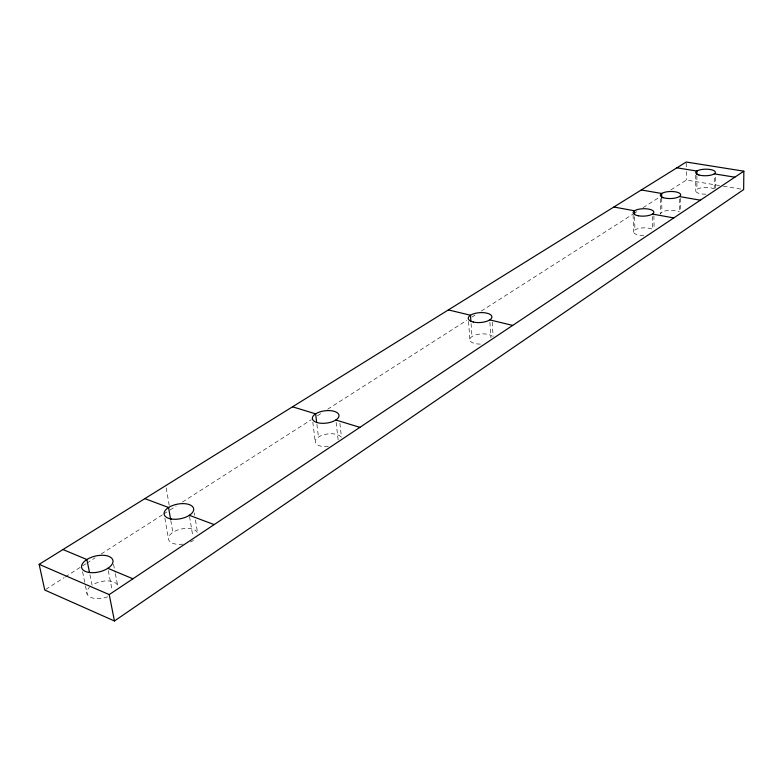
<?xml version="1.0" encoding="UTF-8"?>
<svg xmlns="http://www.w3.org/2000/svg" width="783" height="783" viewBox="0 0 783 783"><rect width="100%" height="100%" fill="white"/><g stroke="black" fill="none" stroke-linecap="round" stroke-linejoin="round"><path stroke-width="0.59" stroke-dasharray="3.92 2.94" d="M714.233 188.801L714.262 176.155M715.349 188.077L715.378 174.619M45.786 589.374L64.265 577.56M65.292 576.905L85.827 563.789M86.844 563.134L95.066 557.878M101.222 553.943L162.825 514.578M163.853 513.922L166.926 511.955M170.009 509.987L176.195 506.033M182.38 502.089L311.203 419.766M317.379 415.812L321.51 413.179M327.685 409.225L466.815 320.316M471.973 317.027L475.066 315.05M481.242 311.096L632.742 214.288M633.77 213.632L636.863 211.655M643.049 207.701L659.54 197.169M670.874 189.926L686.329 180.041L722.161 185.992M723.355 186.188L743.654 189.564M82.587 571.766L85.23 584.686M85.464 585.86L87.148 594.091M89.937 574.712L92.071 585.224A15.905 8.29 -13.5 0 1 109.111 580.976A15.905 8.29 -13.5 0 1 117.979 587.456M108.308 570.66L112.233 590.676M113.545 564.259L115.13 572.451M115.355 573.616L117.626 585.322M164.88 518.199L168.414 538.391M166.202 487.917L169.206 505.338M170.802 520.519L172.847 532.352M189.545 516.486L192.912 536.756M194.292 512.894L194.683 515.263M195.466 520.01L197.619 533.066M312.828 422.174L315.265 441.974M316.9 424.288L318.456 437.041M336.113 422.34L338.139 439.87M339.881 423.29L341.486 437.257M468.547 321.421L469.927 340.439M471.063 323.526L471.992 336.553M489.913 322.273L490.931 337.776M492.184 322.116L493.114 336.387M634.621 216.764L634.905 229.928M633.124 215.061L633.496 231.856M653.893 215.756L654.099 228.979M652.503 216.46L652.719 229.713M660.392 198.794L660.607 214.082A10.091 3.612 -1.3 0 1 667.948 210.431A10.091 3.612 -1.3 0 1 679.331 211.821M661.723 198.168L661.909 212.252M680.662 198.275L680.76 210.059M679.399 198.911L679.507 211.899M686.231 163.226L686.251 166.828M686.28 171.634L686.329 180.041M696.899 175.921L696.939 189.32M695.725 175.157L695.774 191.032M107.692 596.822A15.905 8.29 -13.5 0 1 90.162 597.106A15.905 8.29 -13.5 0 1 89.419 587.338M193.509 540.339A14.906 7.595 -11.1 0 1 190.445 542.002M183.036 544.097A14.906 7.595 -11.1 0 1 168.462 539.144A14.906 7.595 -11.1 0 1 180.56 529.171A14.906 7.595 -11.1 0 1 197.306 532.342M328.331 446.633A13.301 6.342 -7.2 0 1 315.314 442.219A13.301 6.342 -7.2 0 1 325.464 434.33A13.301 6.342 -7.2 0 1 340.879 436.865M480.419 344.089A11.794 5.06 -3.9 0 1 471.934 336.592A11.794 5.06 -3.9 0 1 492.213 336.24M643.802 235.448A10.326 3.807 -1.5 0 1 634.866 229.948A10.326 3.807 -1.5 0 1 652.728 229.507M705.894 194.164A9.787 3.367 -0.9 0 1 696.909 189.339A9.787 3.367 -0.9 0 1 713.842 188.879"/><path stroke-width="1.17" d="M743.85 171.174L743.654 189.564L114.445 620.978L44.758 590.03L39.15 564.347L686.221 162.022L743.85 171.174L109.238 594.591L39.15 564.347M676.904 167.816L696.88 171.046L696.899 174.697M714.262 173.855L734.846 177.183M641.297 189.956L661.655 193.479L661.723 198.168M679.38 196.543L700.374 200.184M613.852 207.015L634.494 210.774L634.573 214.366M652.464 214.053L673.771 217.928M448.365 309.911L470.466 315.236L470.886 321.157M489.757 319.885L512.679 325.415M292.529 406.808L315.627 413.845L316.626 421.968M335.838 420.011L359.906 427.342M144.845 498.624L168.56 507.511L170.596 519.335M189.339 515.302L214.151 524.59M62.963 549.539L86.874 559.532L89.468 572.373M107.848 568.301L132.924 578.794M109.238 594.591L114.445 620.978M663.465 197.717A10.15 3.524 -1.4 0 0 680.349 195.672A10.15 3.524 -1.4 0 0 667.674 191.698A10.15 3.524 -1.4 0 0 663.465 197.717M638.311 215.785A10.385 3.719 -1.6 0 0 653.834 212.154A10.385 3.719 -1.6 0 0 638.214 209.355A10.385 3.719 -1.6 0 0 638.311 215.785M317.086 422.566A13.399 6.205 -7.1 0 0 338.785 416.791A13.399 6.205 -7.1 0 0 321.167 411.525A13.399 6.205 -7.1 0 0 317.086 422.566M473.265 322.028A11.872 4.943 -3.9 0 0 491.871 317.36A11.872 4.943 -3.9 0 0 475.085 313.386A11.872 4.943 -3.9 0 0 473.265 322.028M88.802 572.412A16.032 8.133 -13.1 0 0 112.987 561.675A16.032 8.133 -13.1 0 0 90.055 557.839A16.032 8.133 -13.1 0 0 88.802 572.412M171.467 519.051A15.024 7.448 -10.8 0 0 193.704 509.332A15.024 7.448 -10.8 0 0 171.467 505.975A15.024 7.448 -10.8 0 0 171.467 519.051M698.876 174.981A9.846 3.289 -1 0 0 715.153 173.033A9.846 3.289 -1 0 0 702.625 169.373A9.846 3.289 -1 0 0 698.876 174.981"/></g></svg>
